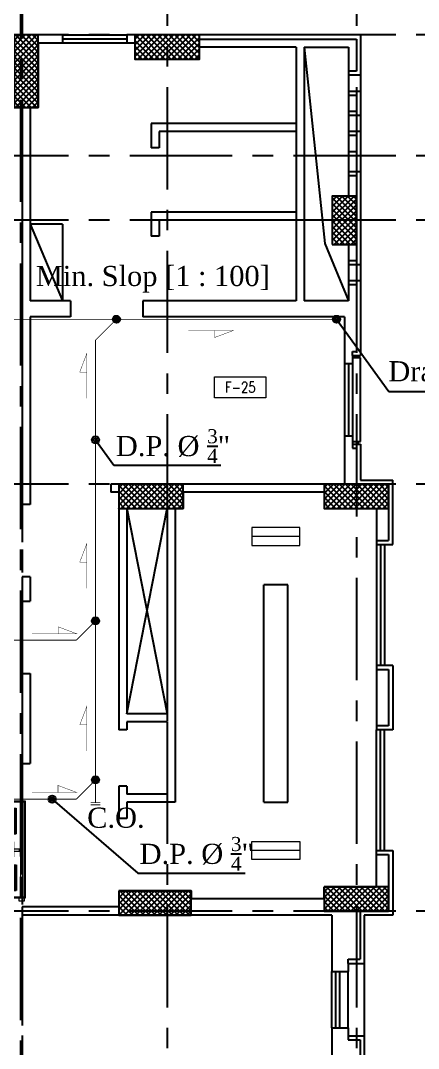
# Model space of a CAD drawing. Extents: x -711 to 2784, y 81 to 852.
# Drawn here: x -661.77 to -656.83, y 138.68 to 151.45 of the extents above; entities that cross this region are included whole.
import ezdxf
from ezdxf.enums import TextEntityAlignment as Align

# ---------------------------------------------------------------- set-up
doc = ezdxf.new("R2010")
doc.units = 0
doc.header["$MEASUREMENT"] = 0
for name, pattern in [('CENTERX2', [101.6, 63.5, -12.7, 12.7, -12.7]), ('DASHDOT', [1, 0.5, -0.25, 0, -0.25]), ('HIDDEN', [0.375, 0.25, -0.125]), ('HIDDEN-Z', [3, 2, -1])]:
    doc.linetypes.add(name, pattern=pattern)
for name, color, linetype in [('01_AC-EQUIP', 206, 'Continuous'), ('AXIS', 1, 'CENTERX2'), ('COLHATCH', 5, 'Continuous'), ('column', 6, 'Continuous'), ('DRAIN PIPE', 4, 'Continuous'), ('E-LIGHTING', 2, 'Continuous'), ('elev', 2, 'Continuous'), ('ELEV1', 7, 'Continuous'), ('ELEV3', 1, 'Continuous'), ('FASEL', 253, 'Continuous'), ('M-CH-WP-R', 40, 'HIDDEN-Z'), ('M-CH-WP-S', 142, 'Continuous'), ('M-EQBMNT', 21, 'Continuous'), ('METAL-EDGE', 253, 'Continuous'), ('WALL', 4, 'Continuous'), ('WIN', 5, 'Continuous')]:
    doc.layers.add(name, color=color, linetype=linetype)
doc.layers.add('A-SYMB-RMNU', color=4, linetype='Continuous', lineweight=9)
doc.layers.add('Lighting', color=2, linetype='Continuous', lineweight=13)
doc.styles.add('AC', font='romans.shx', dxfattribs={"height": 0.2})
doc.styles.add('ARABY', font='sosa.shx')
doc.styles.add('ROMANS-TITLE', font='ROMANS.shx', dxfattribs={"width": 0.8})
doc.dimstyles.new('IHAB', dxfattribs={"dimscale": 0, "dimtxt": 0.15, "dimasz": 0.09, "dimexe": 0.18, "dimexo": 0.0625, "dimgap": 0, "dimtad": 0, "dimtih": 1, "dimtoh": 1, "dimzin": 0, "dimdsep": 46, "dimtxsty": 'ARABY', "dimcen": 0.03, "dimse1": 1, "dimse2": 1, "dimclrd": 36, "dimclrt": 42, "dimadec": 0, "dimazin": 0, "dimtfac": 1, "dimtmove": 1, "dimatfit": 3, "dimldrblk": 'ORIGIN', "dimfxl": 1, "dimtolj": 1, "dimtzin": 0, "dimarcsym": 0})

# ---------------------------------------------------------------- blocks, each defined once
blk = doc.blocks.new('A$C6E0E3E1A')
at = {"layer": 'Lighting'}
blk.add_line((0.52, 0), (-0.52, 0), dxfattribs=at)
blk.add_lwpolyline([(0.52, 0.194), (-0.52, 0.194), (-0.52, -0.194), (0.52, -0.194)], close=True, dxfattribs=at)
blk = doc.blocks.new('A$C069E27EC')
at = {"layer": '01_AC-EQUIP', "color": 2, "linetype": 'Continuous'}
for p, q in [((0, 0), (0, -130)), ((1, 0.3), (0.5, -1.3)), ((1, 0.3), (1.5, -1.3)), ((2, 0.3), (1.5, -1.3)), ((2, 0.3), (2.5, -1.3)), ((3, 0.3), (2.5, -1.3)), ((3, 0.3), (3.6, -1.3)), ((4.1, 0.3), (3.6, -1.3)), ((4.1, 0.3), (4.6, -1.3)), ((5.1, 0.3), (4.6, -1.3)), ((5.1, 0.3), (5.6, -1.3)), ((6.1, 0.3), (5.6, -1.3)), ((6.1, 0.3), (6.6, -1.3)), ((7.1, 0.3), (6.6, -1.3)), ((7.1, 0.3), (7.6, -1.3)), ((8.1, 0.3), (7.6, -1.3)), ((8.1, 0.3), (8.6, -1.3)), ((9.2, 0.3), (8.6, -1.3)), ((9.2, 0.3), (9.7, -1.3)), ((1.5, -128.7), (1.5, -1.3)), ((2.5, -128.7), (2.5, -1.3)), ((3.6, -128.7), (3.6, -1.3)), ((4.6, -128.7), (4.6, -1.3)), ((5.6, -128.7), (5.6, -1.3)), ((6.6, -128.7), (6.6, -1.3)), ((7.6, -128.7), (7.6, -1.3)), ((8.6, -128.7), (8.6, -1.3)), ((1, -130.3), (0.5, -128.7)), ((1, -130.3), (1.5, -128.7)), ((2, -130.3), (1.5, -128.7)), ((2, -130.3), (2.5, -128.7)), ((3, -130.3), (2.5, -128.7)), ((3, -130.3), (3.6, -128.7)), ((4.1, -130.3), (3.6, -128.7)), ((4.1, -130.3), (4.6, -128.7)), ((5.1, -130.3), (4.6, -128.7)), ((5.1, -130.3), (5.6, -128.7)), ((6.1, -130.3), (5.6, -128.7)), ((6.1, -130.3), (6.6, -128.7)), ((7.1, -130.3), (6.6, -128.7)), ((7.1, -130.3), (7.6, -128.7)), ((8.1, -130.3), (7.6, -128.7)), ((8.1, -130.3), (8.6, -128.7)), ((9.2, -130.3), (8.6, -128.7)), ((9.2, -130.3), (9.7, -128.7))]:
    blk.add_line(p, q, dxfattribs=at)
for points in [[(0, 2.5), (0.5, 2.5), (0.5, -132.5), (0, -132.5)], [(9.7, 2.5), (10.2, 2.5), (10.2, -132.5), (9.7, -132.5)]]:
    blk.add_lwpolyline(points, close=True, dxfattribs=at)
blk = doc.blocks.new('A$C7CD32F90')
at = {"layer": '01_AC-EQUIP', "color": 1, "lineweight": 20}
for p, q in [((0.089, -0.4), (0.089, -0.116)), ((0.408, -0.116), (0.089, -0.116)), ((0.408, -0.117), (0.089, -0.117)), ((0.408, -0.119), (0.089, -0.119)), ((0.408, -0.122), (0.089, -0.122)), ((0.408, -0.125), (0.089, -0.125)), ((0.408, -0.4), (0.408, -0.116)), ((0.599, -0.074), (0.599, -0.145)), ((0.626, -0.074), (0.599, -0.074)), ((0.626, -0.074), (0.626, -0.145)), ((0.639, -0.035), (1.2, -0.035)), ((0.639, -0.061), (0.639, -0.035)), ((0.639, -0.061), (1.2, -0.061)), ((0.791, -0.4), (0.791, -0.116)), ((0.791, -0.116), (1.11, -0.116)), ((0.791, -0.117), (1.11, -0.117)), ((0.791, -0.119), (1.11, -0.119)), ((0.791, -0.122), (1.11, -0.122)), ((0.791, -0.125), (1.11, -0.125)), ((1.11, -0.4), (1.11, -0.116)), ((0.408, -0.128), (0.089, -0.128)), ((0.408, -0.132), (0.089, -0.132)), ((0.408, -0.136), (0.089, -0.136)), ((0.408, -0.141), (0.089, -0.141)), ((0.408, -0.148), (0.089, -0.148)), ((0.408, -0.155), (0.089, -0.155)), ((0.408, -0.164), (0.089, -0.164)), ((0.408, -0.173), (0.089, -0.173)), ((0.408, -0.183), (0.089, -0.183)), ((0.408, -0.193), (0.089, -0.193)), ((0.408, -0.201), (0.089, -0.201)), ((0.408, -0.209), (0.089, -0.209)), ((0.408, -0.219), (0.089, -0.219)), ((0.408, -0.229), (0.089, -0.229)), ((0.408, -0.239), (0.089, -0.239)), ((0.408, -0.204), (0.46, -0.204)), ((0.408, -0.231), (0.46, -0.231)), ((0.472, -0.243), (0.472, -0.343)), ((0.683, -0.168), (0.526, -0.168)), ((0.683, -0.194), (0.526, -0.194)), ((0.683, -0.221), (0.526, -0.221)), ((0.683, -0.248), (0.526, -0.248)), ((0.726, -0.243), (0.726, -0.343)), ((0.791, -0.204), (0.739, -0.204)), ((0.791, -0.231), (0.739, -0.231)), ((0.791, -0.128), (1.11, -0.128)), ((0.791, -0.132), (1.11, -0.132)), ((0.791, -0.136), (1.11, -0.136)), ((0.791, -0.141), (1.11, -0.141)), ((0.791, -0.148), (1.11, -0.148)), ((0.791, -0.155), (1.11, -0.155)), ((0.791, -0.164), (1.11, -0.164)), ((0.791, -0.173), (1.11, -0.173)), ((0.791, -0.183), (1.11, -0.183)), ((0.791, -0.193), (1.11, -0.193)), ((0.791, -0.201), (1.11, -0.201)), ((0.791, -0.209), (1.11, -0.209)), ((0.791, -0.219), (1.11, -0.219)), ((0.791, -0.229), (1.11, -0.229)), ((0.791, -0.239), (1.11, -0.239)), ((0.408, -0.255), (0.089, -0.255)), ((0.408, -0.275), (0.089, -0.275)), ((0.408, -0.295), (0.089, -0.295)), ((0.089, -0.321), (0.408, -0.321)), ((0.472, -0.343), (0.726, -0.343)), ((0.472, -0.37), (0.726, -0.37)), ((0.472, -0.4), (0.472, -0.37)), ((0.683, -0.274), (0.526, -0.274)), ((0.726, -0.4), (0.726, -0.37)), ((0.791, -0.255), (1.11, -0.255)), ((0.791, -0.275), (1.11, -0.275)), ((0.791, -0.295), (1.11, -0.295)), ((1.11, -0.321), (0.791, -0.321)), ((0.022, -0.425), (0.001, -0.425)), ((0.011, -0.418), (0.011, -0.432)), ((1.178, -0.425), (1.199, -0.425)), ((1.189, -0.418), (1.189, -0.432)), ((0.022, -0.615), (0.001, -0.615)), ((0.011, -0.608), (0.011, -0.622)), ((1.178, -0.615), (1.199, -0.615)), ((1.189, -0.608), (1.189, -0.622)), ((0.022, -0.81), (0.001, -0.81)), ((0.011, -0.803), (0.011, -0.817)), ((0.1, -0.824), (0.1, -0.89)), ((1.1, -0.824), (1.1, -0.89)), ((1.178, -0.81), (1.199, -0.81)), ((1.189, -0.803), (1.189, -0.817))]:
    blk.add_line(p, q, dxfattribs=at)
at = {"layer": '01_AC-EQUIP', "color": 1, "linetype": 'DASHDOT', "lineweight": 20}
for p, q in [((0.408, -0.193), (0.089, -0.193)), ((0.791, -0.193), (1.11, -0.193))]:
    blk.add_line(p, q, dxfattribs=at)
at = {"layer": '01_AC-EQUIP', "color": 4, "lineweight": 20}
blk.add_line((-0.128, -0.438), (-0.023, -0.438), dxfattribs=at)
at = {"layer": '01_AC-EQUIP', "color": 1, "lineweight": 20}
for points in [[(0, -0.4), (1.2, -0.4), (1.2, 0), (0, 0)], [(0.012, -0.388), (1.188, -0.388), (1.188, -0.012), (0.012, -0.012)], [(1.244, -0.076), (1.2, -0.076), (1.2, -0.016), (1.244, -0.016)], [(0.485, -0.193), (0.46, -0.193), (0.46, -0.243), (0.485, -0.243)], [(0.714, -0.193), (0.739, -0.193), (0.739, -0.243), (0.714, -0.243)], [(-0.044, -0.407), (0, -0.407), (0, -0.467), (-0.044, -0.467)], [(1.2, -0.4), (0, -0.4), (0, -0.824), (1.2, -0.824)], [(1.175, -0.42), (0.024, -0.42), (0.024, -0.8), (1.175, -0.8)], [(1.244, -0.407), (1.2, -0.407), (1.2, -0.467), (1.244, -0.467)]]:
    blk.add_lwpolyline(points, close=True, dxfattribs=at)
blk.add_lwpolyline([(0.687, -0.145), (0.511, -0.145, 0.414214), (0.485, -0.171), (0.485, -0.264, 0.414214), (0.511, -0.291), (0.687, -0.291, 0.414214), (0.714, -0.264), (0.714, -0.171, 0.414214)], format="xyb", close=True, dxfattribs=at)
at = {"layer": '01_AC-EQUIP', "color": 4, "lineweight": 20, "const_width": 0.0252}
blk.add_lwpolyline([(-0.126, -0.45, 1), (-0.131, -0.425, 1)], format="xyb", close=True, dxfattribs=at)
at = {"layer": '01_AC-EQUIP', "color": 1, "lineweight": 20}
for centre in [(-0.023, -0.438), (1.223, -0.438)]:
    blk.add_circle(centre, 0.00932, dxfattribs=at)
for radius in [0.0399, 0.0133]:
    blk.add_arc((0.639, -0.074), radius, 90.0006, 180.0006, dxfattribs=at)
at = {"layer": '01_AC-EQUIP', "color": 1, "lineweight": 20, "extrusion": (0, 0, -1)}
for centre, major_axis, start_param, end_param in [((0.011, -0.425), (-0.00827, 0), -1.570796, 4.712389), ((0.011, -0.425), (-0.0047, 0), 3.141593, 9.424778), ((0.011, -0.615), (-0.00827, 0), -1.570796, 4.712389), ((0.011, -0.615), (-0.0047, 0), 3.141593, 9.424778), ((0.011, -0.81), (-0.00827, 0), -1.570796, 4.712389), ((0.011, -0.81), (-0.0047, 0), 3.141593, 9.424778)]:
    blk.add_ellipse(centre, major_axis=major_axis, ratio=0.646018, start_param=start_param, end_param=end_param, dxfattribs=at)
at = {"layer": '01_AC-EQUIP', "color": 1, "lineweight": 20}
for centre, major_axis, start_param, end_param in [((1.189, -0.425), (0.00827, 0), -1.570796, 4.712389), ((1.189, -0.425), (0.0047, 0), 3.141593, 9.424778), ((1.189, -0.615), (0.00827, 0), -1.570796, 4.712389), ((1.189, -0.615), (0.0047, 0), 3.141593, 9.424778), ((1.189, -0.81), (0.00827, 0), -1.570796, 4.712389), ((1.189, -0.81), (0.0047, 0), 3.141593, 9.424778)]:
    blk.add_ellipse(centre, major_axis=major_axis, ratio=0.646018, start_param=start_param, end_param=end_param, dxfattribs=at)
at = {"layer": 'M-CH-WP-R', "color": 6, "linetype": 'ByBlock', "ltscale": 1.5}
blk.add_lwpolyline([(0.025, -0.762), (0.025, -0.732), (-0.075, -0.732), (-0.075, -0.762)], close=True, dxfattribs=at)
at = {"layer": 'M-CH-WP-S', "color": 5, "linetype": 'ByBlock', "ltscale": 1.5}
blk.add_lwpolyline([(0.025, -0.597), (0.025, -0.567), (-0.075, -0.567), (-0.075, -0.597)], close=True, dxfattribs=at)
at = {"layer": 'M-EQBMNT', "color": 21, "linetype": 'ByBlock', "ltscale": 1.5}
for p, q in [((0.408, -0.116), (0.089, -0.116)), ((0.791, -0.116), (1.11, -0.116))]:
    blk.add_line(p, q, dxfattribs=at)
at = {"layer": '01_AC-EQUIP', "color": 1, "lineweight": 20, "xscale": 0.00784765227677817, "yscale": 0.00784765227677817, "zscale": 0.00784765227677817, "rotation": 270}
blk.add_blockref('A$C069E27EC', (1.11, -0.89), dxfattribs=at)
blk = doc.blocks.new('A-ROOM')
at = {"layer": 'A-SYMB-RMNU'}
blk.add_lwpolyline([(-425, 175), (425, 175), (425, -175), (-425, -175)], close=True, dxfattribs=at)
at = {"layer": 'A-SYMB-RMNU', "style": 'ROMANS-TITLE', "width": 0.8}
blk.add_attdef('ROOM-NO', text='', height=175, dxfattribs=at).set_placement((0, 0), align=Align.MIDDLE)

msp = doc.modelspace()

# ---------------------------------------------------------------- hatches: boundary and pattern name
at = {"layer": 'COLHATCH', "linetype": 'Continuous'}
h = msp.add_hatch(dxfattribs=at)
h.set_pattern_fill('_USER', color=252, scale=0.05, angle=45, style=0, double=1, pattern_type=0)
h.set_pattern_definition([(45, (-481.988946, -26.312867), (-0.035355339, 0.035355339), []), (135, (-481.988946, -26.312867), (-0.035355339, -0.035355339), [])])
h.paths.add_polyline_path([(-661.549, 151.267), (-661.849, 151.267), (-661.849, 150.367), (-661.549, 150.367)])
h.paths.add_polyline_path([(-659.549, 151.267), (-660.349, 151.267), (-660.349, 150.967), (-659.549, 150.967)])
h.paths.add_polyline_path([(-657.599, 149.267), (-657.899, 149.267), (-657.899, 148.667), (-657.599, 148.667)])
h.paths.add_polyline_path([(-657.199, 145.687), (-657.999, 145.687), (-657.999, 145.387), (-657.199, 145.387)])
h.paths.add_polyline_path([(-659.749, 145.687), (-660.549, 145.687), (-660.549, 145.387), (-659.749, 145.387)])
h.paths.add_polyline_path([(-659.649, 140.637), (-660.549, 140.637), (-660.549, 140.337), (-659.649, 140.337)])
h.paths.add_polyline_path([(-657.199, 140.687), (-657.999, 140.687), (-657.999, 140.387), (-657.199, 140.387)])
h.paths.add_polyline_path([(-659.456, 134.417), (-660.556, 134.417), (-660.556, 134.117), (-659.703, 134.117, -0.011587), (-659.719, 133.431), (-659.47, 133.421, 0.01656)])
h.paths.add_polyline_path([(-659.651, 131.687), (-659.904, 131.687, -0.040808), (-660.493, 129.348), (-660.256, 129.267, 0.04151)])
h.paths.add_polyline_path([(-661.549, 132.287), (-661.849, 132.287), (-661.849, 131.387), (-661.549, 131.387)])
h.paths.add_polyline_path([(-665.679, 132.287), (-666.079, 132.287), (-666.079, 131.387), (-665.679, 131.387)])
h.paths.add_polyline_path([(-669.479, 132.287), (-669.929, 132.287), (-669.929, 131.387), (-669.479, 131.387)])
h.paths.add_polyline_path([(-669.729, 130.467), (-670.029, 130.467), (-670.029, 129.567), (-669.729, 129.567)])
h.paths.add_polyline_path([(-677.729, 132.287), (-678.029, 132.287), (-678.029, 131.387), (-677.729, 131.387)])
h.paths.add_polyline_path([(-677.729, 130.467), (-678.029, 130.467), (-678.029, 129.567), (-677.729, 129.567)])
h.paths.add_polyline_path([(-685.729, 132.287), (-686.029, 132.287), (-686.029, 131.387), (-685.729, 131.387)])
h.paths.add_polyline_path([(-685.729, 130.467), (-686.029, 130.467), (-686.029, 129.567), (-685.729, 129.567)])
h.paths.add_polyline_path([(-693.829, 132.287), (-694.279, 132.287), (-694.279, 131.387), (-693.828, 131.387)])
h.paths.add_polyline_path([(-693.729, 130.467), (-694.029, 130.467), (-694.029, 129.567), (-693.729, 129.567)])
h.paths.add_polyline_path([(-697.679, 132.287), (-698.079, 132.287), (-698.079, 131.387), (-697.679, 131.387)])
h.paths.add_polyline_path([(-701.909, 132.287), (-702.209, 132.287), (-702.209, 131.387), (-701.909, 131.387)])
h.paths.add_polyline_path([(-703.201, 134.417), (-704.301, 134.417, 0.01656), (-704.288, 133.421), (-704.039, 133.431, -0.011587), (-704.054, 134.117), (-703.201, 134.117)])
h.paths.add_polyline_path([(-703.854, 131.687), (-704.107, 131.687, 0.04151), (-703.502, 129.267), (-703.265, 129.348, -0.040808)])
h.paths.add_polyline_path([(-703.209, 140.637), (-704.109, 140.637), (-704.109, 140.337), (-703.209, 140.337)])
h.paths.add_polyline_path([(-705.759, 140.687), (-706.559, 140.687), (-706.559, 140.387), (-705.759, 140.387)])
h.paths.add_polyline_path([(-705.759, 145.687), (-706.559, 145.687), (-706.559, 145.387), (-705.759, 145.387)])
h.paths.add_polyline_path([(-703.209, 145.687), (-704.009, 145.687), (-704.009, 145.387), (-703.209, 145.387)])
h.paths.add_polyline_path([(-705.859, 149.267), (-706.159, 149.267), (-706.159, 148.667), (-705.859, 148.667)])
h.paths.add_polyline_path([(-703.409, 151.267), (-704.209, 151.267), (-704.209, 150.967), (-703.409, 150.967)])
h.paths.add_polyline_path([(-701.909, 151.267), (-702.209, 151.267), (-702.209, 150.367), (-701.909, 150.367)])
h.paths.add_polyline_path([(-697.629, 151.267), (-698.029, 151.267), (-698.029, 150.367), (-697.629, 150.367)])
h.paths.add_polyline_path([(-693.829, 151.267), (-694.279, 151.267), (-694.279, 150.367), (-693.829, 150.367)])
h.paths.add_polyline_path([(-684.479, 153.467), (-684.779, 153.467), (-684.779, 152.867), (-684.479, 152.867)])
h.paths.add_polyline_path([(-684.479, 150.967), (-679.379, 150.967), (-679.379, 149.517), (-679.079, 149.517), (-679.079, 151.267), (-684.779, 151.267), (-684.779, 149.517), (-684.479, 149.517)])
h.paths.add_polyline_path([(-677.729, 153.467), (-678.029, 153.467), (-678.029, 152.867), (-677.729, 152.867)])
h.paths.add_polyline_path([(-677.729, 150.117), (-678.029, 150.117), (-678.029, 149.517), (-677.729, 149.517)])
h.paths.add_polyline_path([(-669.479, 151.267), (-669.929, 151.267), (-669.929, 150.367), (-669.479, 150.367)])
at = {"layer": 'DRAIN PIPE', "linetype": 'Continuous'}
for points in [[(-660.624, 147.736, 1), (-660.535, 147.736, 1)], [(-660.882, 143.989, 1), (-660.793, 143.989, 1)], [(-660.883, 142.015, 1), (-660.793, 142.015, 1)]]:
    msp.add_hatch(color=2, dxfattribs=at).paths.add_polyline_path(points)

# ---------------------------------------------------------------- linework, layer by layer
at = {"layer": 'AXIS', "color": 252, "linetype": 'CENTERX2', "ltscale": 0.02}
for p, q in [((-659.949, 156.716), (-659.949, 124.268)), ((-657.599, 156.716), (-657.599, 124.268)), ((-661.769, 156.559), (-661.769, 124.425)), ((-661.749, 156.559), (-661.749, 124.425)), ((-655.078, 151.267), (-708.68, 151.267)), ((-655.078, 149.767), (-708.68, 149.767)), ((-655.078, 148.967), (-708.68, 148.967)), ((-655.078, 145.687), (-708.68, 145.687)), ((-655.078, 140.387), (-708.68, 140.387))]:
    msp.add_line(p, q, dxfattribs=at)
at = {"layer": 'column'}
for points in [[(-661.849, 150.367), (-661.549, 150.367), (-661.549, 151.267), (-661.849, 151.267)], [(-660.349, 151.267), (-660.349, 150.967), (-659.549, 150.967), (-659.549, 151.267)], [(-657.899, 148.667), (-657.599, 148.667), (-657.599, 149.267), (-657.899, 149.267)], [(-660.549, 145.687), (-660.549, 145.387), (-659.749, 145.387), (-659.749, 145.687)], [(-657.999, 145.687), (-657.999, 145.387), (-657.199, 145.387), (-657.199, 145.687)], [(-657.999, 140.687), (-657.999, 140.387), (-657.199, 140.387), (-657.199, 140.687)], [(-660.549, 140.637), (-660.549, 140.337), (-659.649, 140.337), (-659.649, 140.637)]]:
    msp.add_lwpolyline(points, close=True, dxfattribs=at)
at = {"layer": 'DRAIN PIPE', "color": 6, "const_width": 0.01}
for points in [[(-678.742, 147.736), (-657.846, 147.736)], [(-660.579, 147.736), (-660.838, 147.477)], [(-660.838, 141.732), (-660.838, 147.477)], [(-660.838, 143.989), (-661.077, 143.75)], [(-662.916, 143.75), (-661.077, 143.75)], [(-660.838, 142.015), (-661.077, 141.776)], [(-662.147, 141.776), (-661.077, 141.776)], [(-660.779, 141.732), (-660.897, 141.732)], [(-660.779, 141.705), (-660.897, 141.705)]]:
    msp.add_lwpolyline(points, dxfattribs=at)
at = {"layer": 'DRAIN PIPE', "color": 2, "linetype": 'Continuous', "const_width": 0.005}
for points in [[(-659.687, 147.597), (-659.127, 147.597), (-659.362, 147.509), (-659.362, 147.597)], [(-660.945, 146.754), (-660.945, 147.315), (-661.034, 147.08), (-660.945, 147.08)], [(-660.945, 144.394), (-660.945, 144.954), (-661.034, 144.719), (-660.945, 144.719)], [(-661.628, 143.829), (-661.068, 143.829), (-661.303, 143.917), (-661.303, 143.829)], [(-660.945, 142.373), (-660.945, 142.933), (-661.034, 142.698), (-660.945, 142.698)], [(-661.629, 141.858), (-661.069, 141.858), (-661.304, 141.947), (-661.304, 141.858)]]:
    msp.add_lwpolyline(points, dxfattribs=at)
at = {"layer": 'DRAIN PIPE', "color": 2, "linetype": 'Continuous'}
for centre in [(-660.579, 147.736), (-660.838, 143.989), (-660.838, 142.015)]:
    msp.add_circle(centre, 0.0448, dxfattribs=at)
at = {"layer": 'DRAIN PIPE', "color": 6}
msp.add_circle((-657.846, 147.736), 0.0384, dxfattribs=at)
at = {"layer": 'elev', "color": 252}
for p, q in [((-657.699, 150.767), (-657.699, 150.567)), ((-657.549, 150.767), (-657.549, 150.567)), ((-657.699, 150.267), (-657.699, 150.067)), ((-657.549, 150.267), (-657.549, 150.067)), ((-658.349, 150.167), (-660.149, 150.167)), ((-660.149, 150.167), (-660.149, 149.867)), ((-658.349, 150.067), (-660.049, 150.067)), ((-660.049, 150.067), (-660.049, 149.867)), ((-660.049, 149.867), (-660.149, 149.867)), ((-657.699, 149.767), (-657.699, 149.567)), ((-657.549, 149.767), (-657.549, 149.567)), ((-658.349, 149.067), (-660.149, 149.067)), ((-660.149, 149.067), (-660.149, 148.767)), ((-661.249, 148.917), (-661.649, 148.917)), ((-661.649, 148.917), (-661.249, 147.967)), ((-661.249, 148.917), (-661.249, 147.967)), ((-658.349, 148.967), (-660.049, 148.967)), ((-660.049, 148.967), (-660.049, 148.767)), ((-660.049, 148.767), (-660.149, 148.767)), ((-657.699, 148.417), (-657.699, 148.217)), ((-657.549, 148.417), (-657.549, 148.217)), ((-657.549, 147.257), (-657.649, 147.257)), ((-657.549, 146.217), (-657.549, 147.257)), ((-657.649, 146.217), (-657.549, 146.217)), ((-657.503, 139.737), (-657.503, 138.837))]:
    msp.add_line(p, q, dxfattribs=at)
at = {"layer": 'ELEV1'}
for p, q in [((-657.579, 147.257), (-657.579, 147.287)), ((-657.579, 146.187), (-657.579, 146.217)), ((-657.703, 138.937), (-657.703, 139.637))]:
    msp.add_line(p, q, dxfattribs=at)
at = {"layer": 'ELEV3', "color": 252, "linetype": 'Continuous'}
for p, q in [((-658.249, 151.117), (-657.99, 148.676)), ((-657.99, 148.676), (-657.699, 147.967)), ((-660.449, 145.387), (-659.949, 142.837)), ((-660.449, 142.837), (-659.949, 145.387))]:
    msp.add_line(p, q, dxfattribs=at)
at = {"layer": 'FASEL', "linetype": 'HIDDEN'}
msp.add_lwpolyline([(-661.749, 148.967), (-661.749, 133.667), (-662.089, 133.667), (-662.089, 134.197), (-665.709, 134.197), (-665.709, 133.667), (-666.049, 133.667), (-666.049, 134.197), (-669.709, 134.197), (-669.709, 133.667), (-670.049, 133.667), (-670.049, 134.197), (-673.709, 134.197), (-673.709, 133.667), (-674.049, 133.667), (-674.049, 134.197), (-677.709, 134.197)], dxfattribs=at)
at = {"layer": 'METAL-EDGE', "linetype": 'Continuous'}
for p, q in [((-659.549, 151.217), (-659.549, 151.267)), ((-659.549, 151.217), (-657.599, 151.217)), ((-657.599, 151.217), (-657.599, 150.817)), ((-657.599, 150.817), (-657.699, 150.817)), ((-657.599, 150.517), (-657.699, 150.517)), ((-657.599, 150.517), (-657.599, 150.317)), ((-657.599, 150.317), (-657.699, 150.317)), ((-657.599, 150.017), (-657.699, 150.017)), ((-657.599, 150.017), (-657.599, 149.817)), ((-657.599, 149.817), (-657.699, 149.817)), ((-657.599, 149.517), (-657.699, 149.517)), ((-657.599, 149.517), (-657.599, 148.467)), ((-657.699, 148.467), (-657.599, 148.467)), ((-657.699, 148.167), (-657.599, 148.167)), ((-657.599, 148.167), (-657.599, 147.337)), ((-657.649, 147.337), (-657.599, 147.337)), ((-657.649, 147.287), (-657.649, 147.337)), ((-657.649, 146.187), (-657.649, 146.137)), ((-657.649, 146.137), (-657.599, 146.137)), ((-657.599, 146.137), (-657.599, 145.687)), ((-657.599, 145.687), (-657.199, 145.687)), ((-657.199, 145.687), (-657.199, 144.987)), ((-657.349, 144.987), (-657.199, 144.987)), ((-657.349, 143.387), (-657.199, 143.387)), ((-657.199, 143.387), (-657.199, 142.687)), ((-657.199, 142.687), (-657.349, 142.687)), ((-657.349, 141.087), (-657.199, 141.087)), ((-657.199, 141.087), (-657.199, 140.387)), ((-657.199, 140.387), (-657.553, 140.387)), ((-657.553, 140.387), (-657.553, 139.787)), ((-657.703, 139.787), (-657.553, 139.787)), ((-657.703, 139.737), (-657.703, 139.787)), ((-657.703, 138.837), (-657.703, 138.787)), ((-657.703, 138.787), (-657.553, 138.787)), ((-657.553, 138.787), (-657.553, 138.287))]:
    msp.add_line(p, q, dxfattribs=at)
at = {"layer": 'WALL', "color": 252, "linetype": 'Continuous'}
for p, q in [((-661.249, 151.267), (-661.849, 151.267)), ((-661.249, 151.167), (-661.549, 151.167)), ((-661.549, 151.167), (-661.549, 150.367)), ((-661.249, 151.267), (-661.249, 151.167)), ((-657.549, 151.267), (-660.449, 151.267)), ((-660.449, 151.267), (-660.449, 151.167)), ((-660.349, 151.167), (-660.449, 151.167)), ((-660.349, 151.167), (-660.349, 150.967)), ((-657.549, 151.267), (-657.549, 150.767)), ((-658.349, 151.117), (-659.549, 151.117)), ((-659.549, 150.967), (-659.549, 151.117)), ((-658.349, 151.117), (-658.349, 147.967)), ((-658.249, 151.117), (-657.699, 151.117)), ((-658.249, 151.117), (-658.249, 147.967)), ((-657.699, 151.117), (-657.699, 150.767)), ((-660.349, 150.967), (-659.549, 150.967)), ((-657.549, 150.767), (-657.699, 150.767)), ((-657.549, 150.567), (-657.699, 150.567)), ((-657.699, 150.567), (-657.699, 150.267)), ((-657.549, 150.567), (-657.549, 150.267)), ((-661.849, 150.367), (-661.749, 150.367)), ((-661.749, 150.367), (-661.749, 145.437)), ((-661.649, 150.367), (-661.649, 147.967)), ((-661.549, 150.367), (-661.649, 150.367)), ((-657.549, 150.267), (-657.699, 150.267)), ((-657.549, 150.067), (-657.699, 150.067)), ((-657.699, 150.067), (-657.699, 149.767)), ((-657.549, 150.067), (-657.549, 149.767)), ((-657.549, 149.767), (-657.699, 149.767)), ((-657.549, 149.567), (-657.699, 149.567)), ((-657.699, 149.567), (-657.699, 149.267)), ((-657.549, 149.567), (-657.549, 148.417)), ((-657.699, 149.267), (-657.899, 149.267)), ((-657.899, 149.267), (-657.899, 148.667)), ((-657.899, 148.667), (-657.699, 148.667)), ((-657.699, 148.667), (-657.699, 148.417)), ((-657.699, 148.417), (-657.549, 148.417)), ((-657.699, 148.217), (-657.549, 148.217)), ((-657.699, 148.217), (-657.699, 147.967)), ((-657.549, 148.217), (-657.549, 147.287)), ((-661.149, 147.967), (-661.649, 147.967)), ((-661.149, 147.967), (-661.149, 147.767)), ((-658.349, 147.967), (-660.249, 147.967)), ((-660.249, 147.967), (-660.249, 147.767)), ((-657.699, 147.967), (-658.249, 147.967)), ((-661.649, 147.767), (-661.649, 145.437)), ((-661.149, 147.767), (-661.649, 147.767)), ((-657.749, 147.767), (-660.249, 147.767)), ((-657.749, 147.767), (-657.749, 147.187)), ((-657.649, 147.287), (-657.549, 147.287)), ((-657.649, 147.287), (-657.649, 147.187)), ((-657.749, 147.187), (-657.649, 147.187)), ((-657.749, 146.287), (-657.649, 146.287)), ((-657.749, 146.287), (-657.749, 145.687)), ((-657.649, 146.287), (-657.649, 146.187)), ((-657.649, 146.187), (-657.549, 146.187)), ((-657.549, 146.187), (-657.549, 145.737)), ((-657.749, 145.687), (-660.649, 145.687)), ((-660.649, 145.687), (-660.649, 145.587)), ((-657.549, 145.737), (-657.149, 145.737)), ((-657.149, 144.937), (-657.149, 145.737)), ((-660.549, 145.587), (-660.649, 145.587)), ((-660.549, 145.587), (-660.549, 142.637)), ((-657.999, 145.587), (-659.749, 145.587)), ((-659.749, 145.587), (-659.749, 145.387)), ((-657.999, 145.587), (-657.999, 145.387)), ((-661.649, 145.437), (-661.749, 145.437)), ((-660.449, 145.387), (-659.949, 145.387)), ((-660.449, 145.387), (-660.449, 142.837)), ((-659.949, 145.387), (-659.949, 142.837)), ((-659.849, 145.387), (-659.849, 141.737)), ((-659.749, 145.387), (-659.849, 145.387)), ((-657.999, 145.387), (-657.349, 145.387)), ((-657.749, 145.387), (-657.349, 145.387)), ((-657.349, 145.387), (-657.349, 144.937)), ((-657.349, 144.937), (-657.149, 144.937)), ((-661.649, 144.537), (-661.749, 144.537)), ((-661.749, 144.537), (-661.749, 144.237)), ((-661.649, 144.537), (-661.649, 144.237)), ((-658.449, 144.437), (-658.749, 144.437)), ((-658.749, 141.737), (-658.749, 144.437)), ((-658.449, 141.737), (-658.449, 144.437)), ((-661.749, 144.237), (-661.649, 144.237)), ((-657.149, 143.437), (-657.349, 143.437)), ((-657.349, 143.437), (-657.349, 142.637)), ((-657.149, 143.437), (-657.149, 142.637)), ((-661.749, 143.337), (-661.649, 143.337)), ((-661.749, 143.337), (-661.749, 142.217)), ((-661.649, 143.337), (-661.649, 142.217)), ((-659.949, 142.837), (-660.449, 142.837)), ((-659.949, 142.737), (-660.449, 142.737)), ((-660.449, 142.737), (-660.449, 142.637)), ((-659.949, 142.737), (-659.949, 141.837)), ((-660.449, 142.637), (-660.549, 142.637)), ((-657.149, 142.637), (-657.349, 142.637)), ((-661.749, 142.217), (-661.649, 142.217)), ((-660.449, 141.937), (-660.549, 141.937)), ((-660.549, 141.937), (-660.549, 141.537)), ((-660.449, 141.937), (-660.449, 141.837)), ((-659.949, 141.837), (-660.449, 141.837)), ((-659.849, 141.737), (-660.449, 141.737)), ((-660.449, 141.737), (-660.449, 141.537)), ((-658.749, 141.737), (-658.449, 141.737)), ((-660.449, 141.537), (-660.549, 141.537)), ((-657.349, 140.687), (-657.349, 141.137)), ((-657.349, 141.137), (-657.149, 141.137)), ((-657.149, 141.137), (-657.149, 140.337)), ((-657.999, 140.537), (-657.999, 140.687)), ((-657.999, 140.687), (-657.349, 140.687)), ((-660.549, 140.637), (-659.649, 140.637)), ((-660.549, 140.637), (-660.549, 140.437)), ((-659.649, 140.637), (-659.649, 140.537)), ((-660.549, 140.437), (-661.749, 140.437)), ((-661.749, 140.437), (-661.749, 140.337)), ((-657.999, 140.537), (-659.649, 140.537)), ((-657.903, 140.337), (-661.749, 140.337)), ((-657.903, 140.337), (-657.903, 139.637)), ((-657.503, 140.337), (-657.503, 139.737)), ((-657.149, 140.337), (-657.503, 140.337)), ((-657.703, 139.737), (-657.503, 139.737)), ((-657.703, 139.737), (-657.703, 139.637)), ((-657.903, 139.637), (-657.703, 139.637)), ((-657.903, 138.937), (-657.903, 138.137)), ((-657.903, 138.937), (-657.703, 138.937)), ((-657.703, 138.937), (-657.703, 138.837)), ((-657.703, 138.837), (-657.503, 138.837)), ((-657.503, 138.837), (-657.503, 138.237))]:
    msp.add_line(p, q, dxfattribs=at)
at = {"layer": 'WIN', "color": 252}
for p, q in [((-661.249, 151.267), (-660.449, 151.267)), ((-660.449, 151.217), (-661.249, 151.217)), ((-660.449, 151.167), (-661.249, 151.167)), ((-657.749, 147.187), (-657.749, 146.287)), ((-657.699, 147.187), (-657.699, 146.287)), ((-657.649, 147.187), (-657.649, 146.287)), ((-657.349, 144.937), (-657.349, 143.437)), ((-657.299, 144.937), (-657.299, 143.437)), ((-657.249, 144.937), (-657.249, 143.437)), ((-657.349, 141.137), (-657.349, 142.637)), ((-657.299, 141.137), (-657.299, 142.637)), ((-657.249, 141.137), (-657.249, 142.637)), ((-657.903, 138.937), (-657.903, 139.637)), ((-657.853, 138.937), (-657.853, 139.637)), ((-657.803, 138.937), (-657.803, 139.637))]:
    msp.add_line(p, q, dxfattribs=at)

# ---------------------------------------------------------------- block references
at = {"layer": '01_AC-EQUIP', "rotation": 270}
msp.add_blockref('A$C7CD32F90', (-661.709, 141.752), dxfattribs=at)
at = {"layer": 'A-SYMB-RMNU', "xscale": 0.0007500000000391083, "yscale": 0.0007500000000106866, "zscale": 0.00075}
msp.add_blockref('A-ROOM', (-659.041, 146.892), dxfattribs=at).add_auto_attribs({'ROOM-NO': 'F-25'})
at = {"layer": 'E-LIGHTING', "linetype": 'Continuous', "xscale": 0.5753424657534651, "yscale": 0.5753424657534083, "zscale": 0.5753424657534246}
msp.add_blockref('A$C6E0E3E1A', (-658.599, 145.037), dxfattribs=at)
at = {"layer": 'E-LIGHTING', "linetype": 'Continuous', "xscale": -0.5753424657534651, "yscale": 0.5753424657534083, "zscale": 0.5753424657534246, "rotation": 180}
msp.add_blockref('A$C6E0E3E1A', (-658.599, 141.137), dxfattribs=at)

# ---------------------------------------------------------------- texts
at = {"layer": 'DRAIN PIPE', "color": 2, "insert": (-661.58, 148.399), "char_height": 0.25, "width": 10.22534, "attachment_point": 1, "style": 'AC'}
msp.add_mtext('\\A1;{\\fTimes New Roman|b0|i0|c0|p18;Min. Slop [1 : 100]}', dxfattribs=at)
at = {"layer": 'DRAIN PIPE', "color": 6, "char_height": 0.25, "width": 10.22534, "attachment_point": 1, "style": 'AC'}
for s, insert in [('\\A1;{\\fTimes New Roman|b0|i0|c0|p18;\\C5;Drain Pipe  %%C 1"}', (-657.203, 147.216)), ('\\A1;{\\fTimes New Roman|b0|i0|c0|p18;\\C5;D.P. %%C \\H0.7x;\\S3/4;\\H1.429x;"}', (-660.586, 146.372)), ('\\A1;{\\fTimes New Roman|b0|i0|c0|p18;\\C5;C.O.}', (-660.942, 141.671)), ('\\A1;{\\fTimes New Roman|b0|i0|c0|p18;\\C5;D.P. %%C \\H0.7x;\\S3/4;\\H1.429x;"}', (-660.291, 141.307))]:
    msp.add_mtext(s, dxfattribs=dict(at, insert=insert))

# ---------------------------------------------------------------- leaders
at = {"layer": 'DRAIN PIPE', "color": 6}
for points in [[(-657.846, 147.736), (-657.197, 146.839), (-654.856, 146.839)], [(-660.838, 146.238), (-660.613, 145.924), (-659.281, 145.924)], [(-661.377, 141.776), (-660.313, 140.859), (-658.981, 140.859)]]:
    msp.add_leader(points, dimstyle='IHAB', override={"dimscale": 1, "dimldrblk": 'Origin2'}, dxfattribs=at)

doc.saveas('drawing.dxf')
